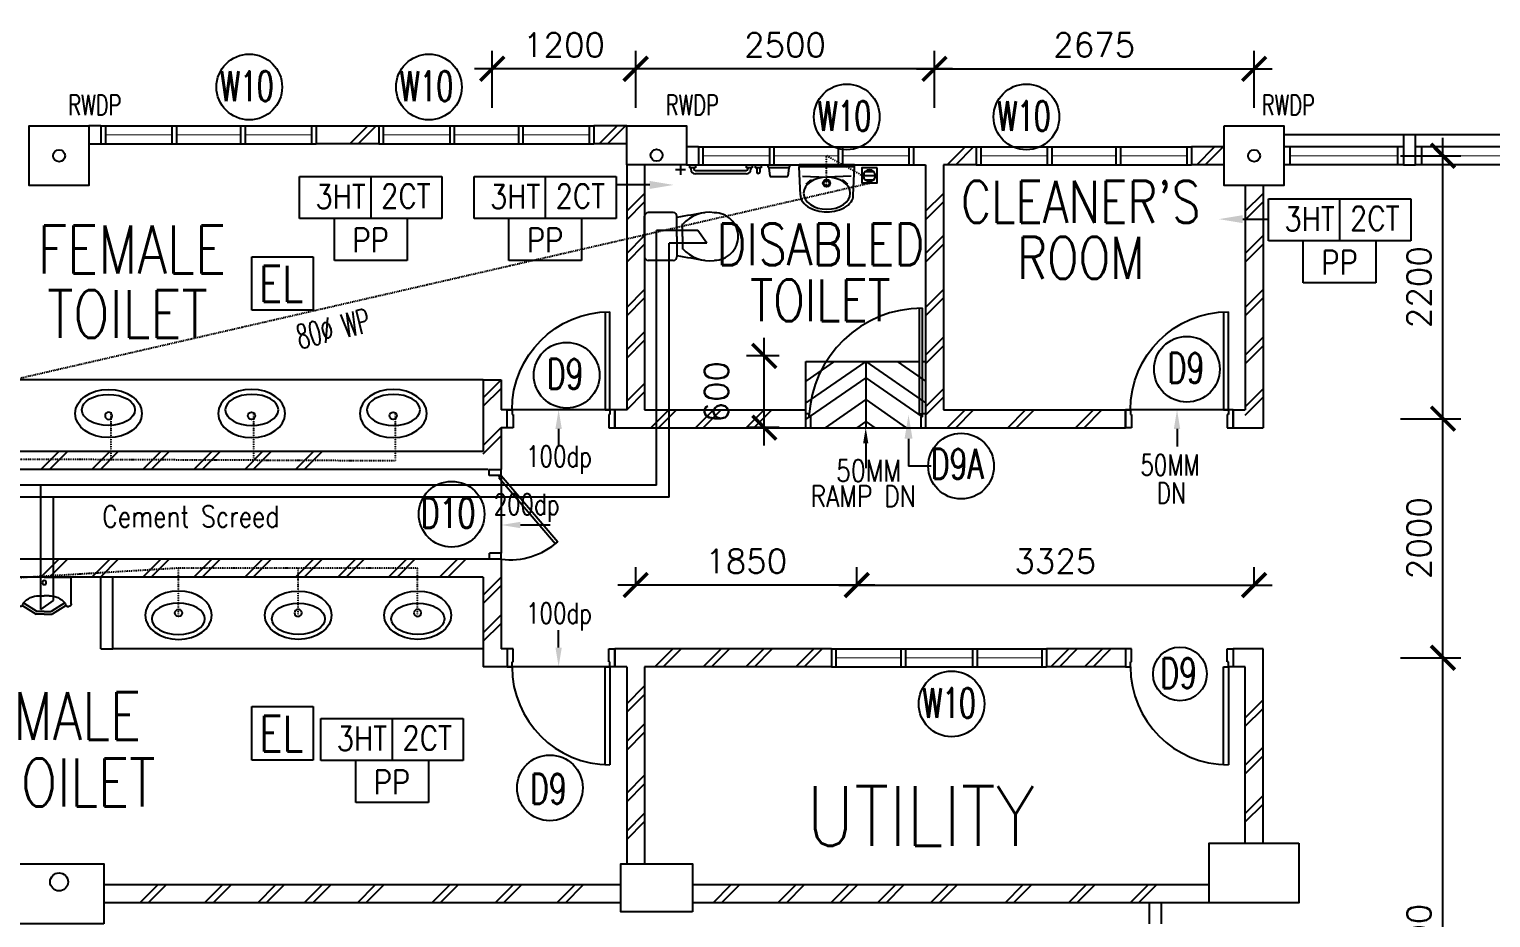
# Model space of a CAD drawing. Extents: x 2332957 to 2465864, y -1012926 to -914299.
# Drawn here: x 2405533 to 2417763, y -945112 to -937679 of the extents above; entities that cross this region are included whole.
import ezdxf
from ezdxf.enums import TextEntityAlignment as Align

# ---------------------------------------------------------------- set-up
doc = ezdxf.new("R2010")
doc.units = 0
doc.header["$LTSCALE"] = 15
doc.header["$MEASUREMENT"] = 0
doc.header["$PDMODE"] = 34
for name, pattern in [('DASHDOT', [1, 0.5, -0.25, 0, -0.25]), ('DIVIDE', [1.25, 0.5, -0.25, 0, -0.25, 0, -0.25]), ('HIDDEN', [0.375, 0.25, -0.125])]:
    doc.linetypes.add(name, pattern=pattern)
doc.layers.get('0').update_dxf_attribs({"linetype": 'CONTINUOUS'})
doc.layers.get('DEFPOINTS').update_dxf_attribs({"linetype": 'CONTINUOUS'})
for name, color, linetype in [('-EL & K', 10, 'CONTINUOUS'), ('BO', 7, 'CONTINUOUS'), ('COL', 3, 'CONTINUOUS'), ('DIM', 7, 'CONTINUOUS'), ('DOOR', 5, 'CONTINUOUS'), ('DR', 7, 'CONTINUOUS'), ('DR-T', 7, 'CONTINUOUS'), ('DTEXT', 7, 'CONTINUOUS'), ('FIT', 5, 'CONTINUOUS'), ('H', 1, 'CONTINUOUS'), ('LEG-T', 7, 'CONTINUOUS'), ('LINE', 7, 'CONTINUOUS'), ('partition', 7, 'CONTINUOUS'), ('PIPE', 5, 'DIVIDE'), ('RWDP', 145, 'CONTINUOUS'), ('SANI', 7, 'CONTINUOUS'), ('SP', 220, 'CONTINUOUS'), ('T25', 7, 'CONTINUOUS'), ('T50', 4, 'CONTINUOUS'), ('TEX', 2, 'CONTINUOUS'), ('VP', 100, 'CONTINUOUS'), ('WALL', 2, 'CONTINUOUS'), ('WIN', 5, 'CONTINUOUS'), ('WIN-T', 7, 'CONTINUOUS'), ('WP', 50, 'DIVIDE')]:
    doc.layers.add(name, color=color, linetype=linetype)
doc.styles.add('125', font='romans.shx', dxfattribs={"width": 0.9, "height": 225})
doc.styles.add('DIMTEXT', font='romans.shx', dxfattribs={"width": 0.8, "height": 400})
doc.styles.add('E', font='ROMANS.SHX', dxfattribs={"width": 0.9})
doc.styles.add('ROMANS', font='romans')
doc.styles.get("Standard").update_dxf_attribs({"font": 'ROMANS.SHX'})
doc.dimstyles.new('STANDARD$0', dxfattribs={"dimscale": 0, "dimtxt": 8, "dimasz": 6, "dimexe": 1, "dimexo": 1, "dimgap": 3, "dimtad": 1, "dimdec": 0, "dimlfac": -1, "dimrnd": 1, "dimzin": 0, "dimdsep": 46, "dimtxsty": 'Standard', "dimcen": 0, "dimclrd": 5, "dimclre": 250, "dimadec": 0, "dimazin": 0, "dimtfac": 1, "dimtdec": 4, "dimtofl": 0, "dimtmove": 0, "dimatfit": 3, "dimfxl": 1, "dimtolj": 1, "dimtzin": 0, "dimarcsym": 0})

# ---------------------------------------------------------------- blocks, each defined once
blk = doc.blocks.new('DR-900-B')
at = {"layer": 'DR'}
for p, q in [((0, 900), (-150, 900)), ((-150, 900), (-150, 860)), ((-150, 860), (-110, 860)), ((-110, 860), (-110, 850)), ((0, 850), (0, 900)), ((-110, 850), (0, 850)), ((-150, 40), (-970, 40)), ((-969, 80), (-150, 80)), ((-150, 80), (-150, 40)), ((-150, 40), (-110, 40)), ((-150, 0), (-150, 40)), ((0, 0), (-150, 0)), ((-110, 50), (0, 50)), ((-110, 40), (-110, 50)), ((0, 50), (0, 0))]:
    blk.add_line(p, q, dxfattribs=at)
blk.add_arc((-150, 40), 820, 90, 180, dxfattribs=at)
blk = doc.blocks.new('ELLIPSE')
blk.add_circle((0.5, 0.5), 0.5)
blk = doc.blocks.new('BASIN-01')
blk.add_circle((0, 0), 30.3)
for p, xscale, yscale, zscale in [((279, -221), -559.6811780125836, 404.3346891934725, 559.6811780125837), ((220, -179), -444.6356025322193, 259.9294430529471, 444.6356025322195)]:
    blk.add_blockref('ELLIPSE', p, dxfattribs=dict(xscale=xscale, yscale=yscale, zscale=zscale))
blk = doc.blocks.new('UR')
at = {"color": 7}
for p, q in [((0, 157), (-227, 157)), ((-227, -68), (-227, 157)), ((0, 157), (228, 157)), ((228, -68), (228, 157)), ((-43, 0), (0, 0)), ((43, 0), (0, 0)), ((-190, -88), (-207, -88)), ((-179, -83), (-68, -152)), ((-172, -59), (-58, -131)), ((172, -59), (58, -131)), ((179, -83), (68, -152)), ((190, -88), (208, -88)), ((0, -153), (-68, -153)), ((0, -131), (-58, -131)), ((0, -131), (58, -131)), ((0, -153), (68, -153))]:
    blk.add_line(p, q, dxfattribs=at)
blk.add_circle((-1, 111), 16.9, dxfattribs=at)
for centre, radius, start, end in [((-42, -174), 175, 90.221, 139.2623), ((42, -174), 175, 40.7377, 89.779), ((-207, -68), 20, 180, 270), ((-194, -70), 18.3, 252.6976, 328.5201), ((-115, -86), 64.8, 158.2045, 175.535), ((115, -86), 64.8, 4.465, 21.7955), ((194, -70), 18.3, 211.4799, 287.3024), ((208, -68), 20, 270, 0)]:
    blk.add_arc(centre, radius, start, end, dxfattribs=at)
blk = doc.blocks.new('_ARCHTICK')
at = {"color": 0, "linetype": 'ByBlock', "const_width": 0.15}
blk.add_lwpolyline([(-0.5, -0.5), (0.5, 0.5)], dxfattribs=at)
blk = doc.blocks.new('*D177')
at = {"layer": 'DEFPOINTS', "color": 0, "transparency": 16777216}
for p in [(2416859, -940937), (2417363, -940937), (2416859, -942937)]:
    blk.add_point(p, dxfattribs=at)
at = {"layer": 'DIM', "color": 7, "lineweight": -2, "transparency": 16777216}
for p, q in [((2417363, -943087), (2417363, -940787)), ((2417009, -940937), (2417513, -940937)), ((2417009, -942937), (2417513, -942937))]:
    blk.add_line(p, q, dxfattribs=at)
at = {"layer": 'DIM', "color": 7, "lineweight": -2, "transparency": 16777216, "xscale": 200, "yscale": 200, "zscale": 200}
for p, rotation in [((2417363, -940937), 90), ((2417363, -942937), 270)]:
    blk.add_blockref('_ARCHTICK', p, dxfattribs=dict(at, rotation=rotation))
at = {"layer": 'DIM', "color": 7, "transparency": 16777216, "insert": (2417163, -941937), "char_height": 200, "attachment_point": 5, "rotation": 90, "style": 'ROMANS'}
blk.add_mtext('\\A1;2000', dxfattribs=at)
blk = doc.blocks.new('*D305')
at = {"layer": 'DEFPOINTS', "color": 0, "transparency": 16777216}
for p in [(2409408, -938010), (2409408, -938487), (2410608, -938487)]:
    blk.add_point(p, dxfattribs=at)
at = {"layer": 'DIM', "color": 7, "lineweight": -2, "transparency": 16777216}
for p, q in [((2409408, -938337), (2409408, -937860)), ((2410608, -938337), (2410608, -937860)), ((2410758, -938010), (2409258, -938010))]:
    blk.add_line(p, q, dxfattribs=at)
at = {"layer": 'DIM', "color": 7, "lineweight": -2, "transparency": 16777216, "xscale": 200, "yscale": 200, "zscale": 200, "rotation": 180}
blk.add_blockref('_ARCHTICK', (2409408, -938010), dxfattribs=at)
at = {"layer": 'DIM', "color": 7, "lineweight": -2, "transparency": 16777216, "xscale": 200, "yscale": 200, "zscale": 200}
blk.add_blockref('_ARCHTICK', (2410608, -938010), dxfattribs=at)
at = {"layer": 'DIM', "color": 7, "transparency": 16777216, "insert": (2410008, -937810), "char_height": 200, "attachment_point": 5, "style": 'ROMANS'}
blk.add_mtext('\\A1;1200', dxfattribs=at)
blk = doc.blocks.new('WC-CAP-P')
for p, q in [((-84, 0), (-254, 0)), ((-85, 0), (85, 0)), ((-284, -240), (-284, -30)), ((115, -240), (115, -30)), ((-274, -318), (-274, -318)), ((-84, -270), (-254, -270)), ((-84, -318), (-190, -318)), ((-85, -270), (85, -270)), ((-85, -318), (21, -318)), ((105, -318), (105, -318))]:
    blk.add_line(p, q)
for centre, radius, start, end in [((-254, -30), 30, 90, 180), ((85, -30), 30, 0, 90), ((-254, -240), 30, 180, 270), ((85, -240), 30, 270, 0), ((10, -540), 297, 131.7688, 188.3441), ((23685, -4344), 24274, 170.3368, 170.8989), ((-179, -540), 297, 351.6559, 48.2312), ((-23854, -4344), 24274, 9.1011, 9.6632), ((-86, -585), 197, 179.5169, 271.0268), ((-83, -585), 197, 268.9732, 0.4831)]:
    blk.add_arc(centre, radius, start, end)
blk = doc.blocks.new('*D306')
at = {"layer": 'DEFPOINTS', "color": 0, "transparency": 16777216}
for p in [(2411684, -940412), (2411958, -940412), (2411958, -941012)]:
    blk.add_point(p, dxfattribs=at)
at = {"layer": 'DIM', "color": 7, "lineweight": -2, "transparency": 16777216}
for p, q in [((2411684, -941162), (2411684, -940262)), ((2411808, -940412), (2411534, -940412)), ((2411808, -941012), (2411534, -941012))]:
    blk.add_line(p, q, dxfattribs=at)
at = {"layer": 'DIM', "color": 7, "lineweight": -2, "transparency": 16777216, "xscale": 200, "yscale": 200, "zscale": 200}
for p, rotation in [((2411684, -940412), 90), ((2411684, -941012), 270)]:
    blk.add_blockref('_ARCHTICK', p, dxfattribs=dict(at, rotation=rotation))
at = {"layer": 'DIM', "color": 7, "transparency": 16777216, "insert": (2411284, -940712), "char_height": 200, "attachment_point": 5, "rotation": 90, "style": 'ROMANS'}
blk.add_mtext('\\A1;600', dxfattribs=at)
blk = doc.blocks.new('100FT')
at = {"layer": 'PIPE', "linetype": 'Continuous'}
blk.add_circle((0, 0), 50, dxfattribs=at)
at = {"layer": 'WP', "linetype": 'Continuous'}
for p, q in [((-37, 34), (37, 34)), ((-50, -3), (50, -3)), ((-34, -37), (34, -37))]:
    blk.add_line(p, q, dxfattribs=at)
blk = doc.blocks.new('A$C7CE3714C')
at = {"layer": 'FIT'}
blk.add_lwpolyline([(0, 0), (126, 0), (126, 126), (0, 126)], close=True, dxfattribs=at)
at = {"layer": 'FIT', "xscale": -1}
blk.add_blockref('100FT', (63, 66), dxfattribs=at)
blk = doc.blocks.new('P', base_point=(9.169, 7.42))
for radius in [0.0407, 0.0315]:
    blk.add_circle((9.166, 7.418), radius)
blk = doc.blocks.new('BASIN-2')
for p, q in [((310, 0), (-310, 0)), ((-295, -314), (-310, 0)), ((-273, -104), (0, -114)), ((273, -104), (0, -114)), ((295, -314), (310, 0))]:
    blk.add_line(p, q)
for centre, radius, start, end in [((-23, -400), 294, 122.1574, 135.5873), ((-176, -156), 5.79, 327.2315, 125.5458), ((176, -156), 5.79, 54.4542, 212.7685), ((23, -400), 294, 44.4127, 57.8426), ((-163, -315), 132, 179.4957, 205.0103), ((163, -315), 132, 334.9897, 0.5043), ((-102, -268), 208, 209.5959, 236.4372), ((-7, -98), 402, 238.6027, 271.0363), ((7, -98), 402, 268.9637, 301.3973), ((102, -268), 208, 303.5628, 330.4041)]:
    blk.add_arc(centre, radius, start, end)
for name, p, xscale, yscale, zscale in [('ELLIPSE', (261, -473), -521.326566894229, 358.7639225105095, 521.3265668942295), ('P', (0, -180), 1000, 1000, 1000)]:
    blk.add_blockref(name, p, dxfattribs=dict(xscale=xscale, yscale=yscale, zscale=zscale))
blk = doc.blocks.new('*D307')
at = {"layer": 'DEFPOINTS', "color": 0, "transparency": 16777216}
for p in [(2410608, -938010), (2410608, -938487), (2413108, -938487)]:
    blk.add_point(p, dxfattribs=at)
at = {"layer": 'DIM', "color": 7, "lineweight": -2, "transparency": 16777216}
for p, q in [((2410608, -938337), (2410608, -937860)), ((2413108, -938337), (2413108, -937860)), ((2413258, -938010), (2410458, -938010))]:
    blk.add_line(p, q, dxfattribs=at)
at = {"layer": 'DIM', "color": 7, "lineweight": -2, "transparency": 16777216, "xscale": 200, "yscale": 200, "zscale": 200, "rotation": 180}
blk.add_blockref('_ARCHTICK', (2410608, -938010), dxfattribs=at)
at = {"layer": 'DIM', "color": 7, "lineweight": -2, "transparency": 16777216, "xscale": 200, "yscale": 200, "zscale": 200}
blk.add_blockref('_ARCHTICK', (2413108, -938010), dxfattribs=at)
at = {"layer": 'DIM', "color": 7, "transparency": 16777216, "insert": (2411858, -937810), "char_height": 200, "attachment_point": 5, "style": 'ROMANS'}
blk.add_mtext('\\A1;2500', dxfattribs=at)
blk = doc.blocks.new('*D308')
at = {"layer": 'DEFPOINTS', "color": 0, "transparency": 16777216}
for p in [(2416859, -938737), (2417363, -938737), (2416859, -940937)]:
    blk.add_point(p, dxfattribs=at)
at = {"layer": 'DIM', "color": 7, "lineweight": -2, "transparency": 16777216}
for p, q in [((2417363, -941087), (2417363, -938587)), ((2417009, -938737), (2417513, -938737)), ((2417009, -940937), (2417513, -940937))]:
    blk.add_line(p, q, dxfattribs=at)
at = {"layer": 'DIM', "color": 7, "lineweight": -2, "transparency": 16777216, "xscale": 200, "yscale": 200, "zscale": 200}
for p, rotation in [((2417363, -938737), 90), ((2417363, -940937), 270)]:
    blk.add_blockref('_ARCHTICK', p, dxfattribs=dict(at, rotation=rotation))
at = {"layer": 'DIM', "color": 7, "transparency": 16777216, "insert": (2417163, -939837), "char_height": 200, "attachment_point": 5, "rotation": 90, "style": 'ROMANS'}
blk.add_mtext('\\A1;2200', dxfattribs=at)
blk = doc.blocks.new('*D309')
at = {"layer": 'DEFPOINTS', "color": 0, "transparency": 16777216}
for p in [(2410608, -942329), (2410608, -942481), (2412458, -942481)]:
    blk.add_point(p, dxfattribs=at)
at = {"layer": 'DIM', "color": 7, "lineweight": -2, "transparency": 16777216}
for p, q in [((2410608, -942331), (2410608, -942179)), ((2412458, -942331), (2412458, -942179)), ((2412608, -942329), (2410458, -942329))]:
    blk.add_line(p, q, dxfattribs=at)
at = {"layer": 'DIM', "color": 7, "lineweight": -2, "transparency": 16777216, "xscale": 200, "yscale": 200, "zscale": 200, "rotation": 180}
blk.add_blockref('_ARCHTICK', (2410608, -942329), dxfattribs=at)
at = {"layer": 'DIM', "color": 7, "lineweight": -2, "transparency": 16777216, "xscale": 200, "yscale": 200, "zscale": 200}
blk.add_blockref('_ARCHTICK', (2412458, -942329), dxfattribs=at)
at = {"layer": 'DIM', "color": 7, "transparency": 16777216, "insert": (2411533, -942129), "char_height": 200, "attachment_point": 5, "style": 'ROMANS'}
blk.add_mtext('\\A1;1850', dxfattribs=at)
blk = doc.blocks.new('*D310')
at = {"layer": 'DEFPOINTS', "color": 0, "transparency": 16777216}
for p in [(2416859, -942937), (2417363, -942937), (2416859, -947737)]:
    blk.add_point(p, dxfattribs=at)
at = {"layer": 'DIM', "color": 7, "lineweight": -2, "transparency": 16777216}
for p, q in [((2417363, -947887), (2417363, -942787)), ((2417009, -942937), (2417513, -942937)), ((2417009, -947737), (2417513, -947737))]:
    blk.add_line(p, q, dxfattribs=at)
at = {"layer": 'DIM', "color": 7, "lineweight": -2, "transparency": 16777216, "xscale": 200, "yscale": 200, "zscale": 200}
for p, rotation in [((2417363, -942937), 90), ((2417363, -947737), 270)]:
    blk.add_blockref('_ARCHTICK', p, dxfattribs=dict(at, rotation=rotation))
at = {"layer": 'DIM', "color": 7, "transparency": 16777216, "insert": (2417163, -945337), "char_height": 200, "attachment_point": 5, "rotation": 90, "style": 'ROMANS'}
blk.add_mtext('\\A1;4800', dxfattribs=at)
blk = doc.blocks.new('*D311')
at = {"layer": 'DEFPOINTS', "color": 0, "transparency": 16777216}
for p in [(2415783, -938010), (2413108, -938487), (2415783, -938487)]:
    blk.add_point(p, dxfattribs=at)
at = {"layer": 'DIM', "color": 7, "lineweight": -2, "transparency": 16777216}
for p, q in [((2413108, -938337), (2413108, -937860)), ((2415783, -938337), (2415783, -937860)), ((2412958, -938010), (2415933, -938010))]:
    blk.add_line(p, q, dxfattribs=at)
at = {"layer": 'DIM', "color": 7, "lineweight": -2, "transparency": 16777216, "xscale": 200, "yscale": 200, "zscale": 200, "rotation": 180}
blk.add_blockref('_ARCHTICK', (2413108, -938010), dxfattribs=at)
at = {"layer": 'DIM', "color": 7, "lineweight": -2, "transparency": 16777216, "xscale": 200, "yscale": 200, "zscale": 200}
blk.add_blockref('_ARCHTICK', (2415783, -938010), dxfattribs=at)
at = {"layer": 'DIM', "color": 7, "transparency": 16777216, "insert": (2414445, -937810), "char_height": 200, "attachment_point": 5, "style": 'ROMANS'}
blk.add_mtext('\\A1;2675', dxfattribs=at)
blk = doc.blocks.new('*D312')
at = {"layer": 'DEFPOINTS', "color": 0, "transparency": 16777216}
for p in [(2415783, -942329), (2412458, -942481), (2415783, -942481)]:
    blk.add_point(p, dxfattribs=at)
at = {"layer": 'DIM', "color": 7, "lineweight": -2, "transparency": 16777216}
for p, q in [((2412458, -942331), (2412458, -942179)), ((2415783, -942331), (2415783, -942179)), ((2412308, -942329), (2415933, -942329))]:
    blk.add_line(p, q, dxfattribs=at)
at = {"layer": 'DIM', "color": 7, "lineweight": -2, "transparency": 16777216, "xscale": 200, "yscale": 200, "zscale": 200, "rotation": 180}
blk.add_blockref('_ARCHTICK', (2412458, -942329), dxfattribs=at)
at = {"layer": 'DIM', "color": 7, "lineweight": -2, "transparency": 16777216, "xscale": 200, "yscale": 200, "zscale": 200}
blk.add_blockref('_ARCHTICK', (2415783, -942329), dxfattribs=at)
at = {"layer": 'DIM', "color": 7, "transparency": 16777216, "insert": (2414120, -942129), "char_height": 200, "attachment_point": 5, "style": 'ROMANS'}
blk.add_mtext('\\A1;3325', dxfattribs=at)

msp = doc.modelspace()

# ---------------------------------------------------------------- linework, layer by layer
at = {"layer": '-EL & K', "color": 0, "linetype": 'HIDDEN'}
for points in [[(2407395.1, -939582.1), (2407909, -939582.1), (2407909, -940029.2), (2407395.1, -940029.2)], [(2407395.1, -943345.7), (2407909, -943345.7), (2407909, -943792.8), (2407395.1, -943792.8)]]:
    msp.add_lwpolyline(points, close=True, dxfattribs=at)
at = {"color": 0}
msp.add_line((2420532.9, -938562.5), (2416032.9, -938562.5), dxfattribs=at)
at = {"color": 0, "linetype": 'Continuous'}
for p, q in [((2412532.9, -940458.7), (2412032.9, -940805.5)), ((2412269.8, -940458.7), (2412032.9, -940622.9)), ((2412532.9, -940458.7), (2412532.9, -941012.5)), ((2412532.9, -940458.7), (2413032.9, -940805.5)), ((2412796.1, -940458.7), (2413032.9, -940622.9)), ((2412532.9, -940595.1), (2412032.9, -940941.9)), ((2412532.9, -940595.1), (2413005, -940922.5)), ((2412532.9, -940777.6), (2412194.3, -941012.5)), ((2412532.9, -940777.6), (2412871.5, -941012.5)), ((2412532.9, -940960.2), (2412457.5, -941012.5)), ((2412532.9, -940960.2), (2412608.4, -941012.5))]:
    msp.add_line(p, q, dxfattribs=at)
at = {"layer": 'BO', "color": 0, "linetype": 'Continuous'}
msp.add_line((2415687.6, -939267.4), (2415903.7, -939267.4), dxfattribs=at)
msp.add_solid([(2415687.6, -939300.7), (2415687.6, -939234.1), (2415487.6, -939267.4)], dxfattribs=at)
at = {"layer": 'COL', "color": 0}
msp.add_line((2411032.9, -938812.5), (2410532.9, -938812.5), dxfattribs=at)
for points in [[(2406032.9, -938487.5), (2406032.9, -938987.5), (2405532.9, -938987.5), (2405532.9, -938487.5)], [(2415532.9, -938487.5), (2416032.9, -938487.5), (2416032.9, -938987.5), (2415532.9, -938987.5)], [(2416157.9, -944487.5), (2416157.9, -944987.5), (2415407.9, -944987.5), (2415407.9, -944487.5)], [(2406157.9, -945162.5), (2405407.9, -945162.5), (2405407.9, -944662.5), (2406157.9, -944662.5)], [(2411082.9, -945062.5), (2410482.9, -945062.5), (2410482.9, -944662.5), (2411082.9, -944662.5)]]:
    msp.add_lwpolyline(points, close=True, dxfattribs=at)
msp.add_lwpolyline([(2410532.9, -938812.5), (2410532.9, -938487.5), (2411032.9, -938487.5), (2411032.9, -938812.5)], dxfattribs=at)
at = {"layer": 'DOOR', "color": 0}
for p, q in [((2409382.9, -941412.5), (2409382.9, -941362.5)), ((2409382.9, -941362.5), (2409482.9, -941362.5)), ((2409482.9, -941412.5), (2409482.9, -941362.5)), ((2409482.9, -941412.5), (2409382.9, -941412.5)), ((2409463.6, -941428.3), (2409482.9, -941412.5)), ((2409463.6, -941428.3), (2409937.2, -941983.5)), ((2409482.9, -941412.5), (2409956, -941967)), ((2409483.3, -941412.5), (2409483.3, -942062.5)), ((2409483.3, -942062.5), (2409383.3, -942062.5)), ((2409383.3, -942112.5), (2409383.3, -942062.5)), ((2409483.3, -942112.5), (2409483.3, -942062.5))]:
    msp.add_line(p, q, dxfattribs=at)
msp.add_arc((2409557.5, -941513.1), 603.9, 262.93953, 311.27829, dxfattribs=at)
at = {"layer": 'DR', "color": 0}
for p, q in [((2412982.9, -940897.5), (2412982.9, -940012.5)), ((2413007.9, -940922.5), (2413007.9, -940012.1)), ((2412058.3, -940897.5), (2412032.9, -940897.5)), ((2412057.9, -940897.5), (2412057.9, -940922.5)), ((2412070.9, -940922.5), (2412057.9, -940922.5)), ((2412070.9, -940922.5), (2412070.9, -941012.5)), ((2412982.9, -940897.5), (2413007.9, -940897.5)), ((2413007.9, -940922.5), (2412994.9, -940922.5)), ((2412994.9, -940922.5), (2412994.9, -941012.5)), ((2413032.9, -940897.5), (2413007.9, -940897.5))]:
    msp.add_line(p, q, dxfattribs=at)
at = {"layer": 'DR', "color": 0, "linetype": 'Continuous', "ltscale": 10000}
for p, q in [((2410432.9, -940862.5), (2409532.9, -940862.5)), ((2415607.9, -940862.5), (2414707.9, -940862.5)), ((2410432.9, -943012.5), (2409532.9, -943012.5))]:
    msp.add_line(p, q, dxfattribs=at)
at = {"layer": 'DR', "color": 0}
msp.add_arc((2413009.4, -940964.5), 952.4, 90.08846, 177.47065, dxfattribs=at)
at = {"layer": 'DR-T', "color": 0, "linetype": 'Continuous'}
for centre, radius in [((2415220.5, -940523.6), 275), ((2410030.1, -940573.3), 275), ((2413331, -941333.6), 275), ((2409067.7, -941736.3), 275), ((2415162.7, -943072.9), 225), ((2409890.1, -944025.9), 275)]:
    msp.add_circle(centre, radius, dxfattribs=at)
at = {"layer": 'DTEXT', "color": 0}
for p, q in [((2411721.2, -938837.4), (2411731, -938907.1)), ((2411890.8, -938837.4), (2411881, -938907.1))]:
    msp.add_line(p, q, dxfattribs=at)
for centre, radius, start, end in [((2411731, -938824.1), 16.5, 134.68563, 233.51246), ((2411736, -938906.4), 5, 188.02773, 270), ((2411876.1, -938906.4), 5, 270, 351.97227), ((2411881, -938824.1), 16.5, 306.48754, 45.31437)]:
    msp.add_arc(centre, radius, start, end, dxfattribs=at)
at = {"layer": 'H', "color": 0}
for p, q in [((2408215.3, -938637.5), (2408365.3, -938487.5)), ((2408286, -938637.5), (2408436, -938487.5)), ((2410302.3, -938637.5), (2410452.3, -938487.5)), ((2410373, -938637.5), (2410523, -938487.5)), ((2413215.3, -938812.5), (2413365.3, -938662.5)), ((2413286, -938812.5), (2413436, -938662.5)), ((2415302.3, -938812.5), (2415452.3, -938662.5)), ((2415373, -938812.5), (2415523, -938662.5)), ((2410532.9, -939201.9), (2410682.9, -939051.9)), ((2413032.9, -939201.9), (2413182.9, -939051.9)), ((2415707.9, -939201.9), (2415857.9, -939051.9)), ((2410532.9, -939272.6), (2410682.9, -939122.6)), ((2413032.9, -939272.6), (2413182.9, -939122.6)), ((2415707.9, -939272.6), (2415857.9, -939122.6)), ((2410532.9, -939555.7), (2410682.9, -939405.7)), ((2413032.9, -939555.7), (2413182.9, -939405.7)), ((2415707.9, -939555.7), (2415857.9, -939405.7)), ((2410532.9, -939626.4), (2410682.9, -939476.4)), ((2413032.9, -939626.4), (2413182.9, -939476.4)), ((2415707.9, -939626.4), (2415857.9, -939476.4)), ((2410532.9, -940006.5), (2410682.9, -939856.5)), ((2413032.9, -940006.5), (2413182.9, -939856.5)), ((2415707.9, -940006.5), (2415857.9, -939856.5)), ((2410532.9, -940077.2), (2410682.9, -939927.2)), ((2413032.9, -940077.2), (2413182.9, -939927.2)), ((2415707.9, -940077.2), (2415857.9, -939927.2)), ((2410532.9, -940360.3), (2410682.9, -940210.3)), ((2413032.9, -940406.4), (2413182.9, -940256.4)), ((2415707.9, -940406.4), (2415857.9, -940256.4)), ((2410532.9, -940431), (2410682.9, -940281)), ((2413032.9, -940477.2), (2413182.9, -940327.2)), ((2415707.9, -940477.2), (2415857.9, -940327.2)), ((2409332.9, -940762.5), (2409482.9, -940612.5)), ((2410532.9, -940791.6), (2410682.9, -940641.6)), ((2409332.9, -940833.2), (2409482.9, -940683.2)), ((2410532.9, -940862.3), (2410682.9, -940712.3)), ((2413032.9, -940837.7), (2413182.9, -940687.7)), ((2413032.9, -940908.4), (2413182.9, -940758.4)), ((2415707.9, -940837.7), (2415857.9, -940687.7)), ((2415707.9, -940908.4), (2415857.9, -940758.4)), ((2410735.3, -941012.5), (2410885.3, -940862.5)), ((2410799.9, -941012.5), (2410949.9, -940862.5)), ((2411108.1, -941012.5), (2411258.1, -940862.5)), ((2411172.8, -941012.5), (2411322.8, -940862.5)), ((2411532.3, -941012.5), (2411682.3, -940862.5)), ((2411597, -941012.5), (2411747, -940862.5)), ((2413215.3, -941012.5), (2413365.3, -940862.5)), ((2413286, -941012.5), (2413436, -940862.5)), ((2413720.9, -941012.5), (2413870.9, -940862.5)), ((2413791.6, -941012.5), (2413941.6, -940862.5)), ((2414289.3, -941012.5), (2414439.3, -940862.5)), ((2414360, -941012.5), (2414510, -940862.5)), ((2409332.9, -941161.2), (2409482.9, -941011.2)), ((2409332.9, -941231.9), (2409482.9, -941081.9)), ((2405631.4, -941362.5), (2405781.4, -941212.5)), ((2405702.1, -941362.5), (2405852.1, -941212.5)), ((2406057.6, -941362.5), (2406207.6, -941212.5)), ((2406128.3, -941362.5), (2406278.3, -941212.5)), ((2406483.8, -941362.5), (2406633.8, -941212.5)), ((2406554.5, -941362.5), (2406704.5, -941212.5)), ((2406910.1, -941362.5), (2407060.1, -941212.5)), ((2406980.8, -941362.5), (2407130.8, -941212.5)), ((2407336.3, -941362.5), (2407486.3, -941212.5)), ((2407407, -941362.5), (2407557, -941212.5)), ((2407762.5, -941362.5), (2407912.5, -941212.5)), ((2407833.3, -941362.5), (2407983.3, -941212.5)), ((2405631.4, -942262.5), (2405781.4, -942112.5)), ((2405702.1, -942262.5), (2405852.1, -942112.5)), ((2406057.6, -942262.5), (2406207.6, -942112.5)), ((2406128.3, -942262.5), (2406278.3, -942112.5)), ((2406483.8, -942262.5), (2406633.8, -942112.5)), ((2406554.5, -942262.5), (2406704.5, -942112.5)), ((2406910.1, -942262.5), (2407060.1, -942112.5)), ((2406980.8, -942262.5), (2407130.8, -942112.5)), ((2407336.3, -942262.5), (2407486.3, -942112.5)), ((2407407, -942262.5), (2407557, -942112.5)), ((2407762.5, -942262.5), (2407912.5, -942112.5)), ((2407833.3, -942262.5), (2407983.3, -942112.5)), ((2408114, -942262.5), (2408264, -942112.5)), ((2408184.7, -942262.5), (2408334.7, -942112.5)), ((2408540.2, -942262.5), (2408690.2, -942112.5)), ((2408610.9, -942262.5), (2408760.9, -942112.5)), ((2408966.4, -942262.5), (2409116.4, -942112.5)), ((2409037.1, -942262.5), (2409187.1, -942112.5)), ((2409332.9, -942412.5), (2409482.9, -942262.5)), ((2409332.9, -942483.2), (2409482.9, -942333.2)), ((2409332.9, -942729), (2409482.9, -942579)), ((2409332.9, -942799.7), (2409482.9, -942649.7)), ((2410767.4, -943012.5), (2410917.4, -942862.5)), ((2410838.1, -943012.5), (2410988.1, -942862.5)), ((2411172.4, -943012.5), (2411322.4, -942862.5)), ((2411243.1, -943012.5), (2411393.1, -942862.5)), ((2411530.4, -943012.5), (2411680.4, -942862.5)), ((2411601.1, -943012.5), (2411751.1, -942862.5)), ((2411947.4, -943012.5), (2412097.4, -942862.5)), ((2412018.1, -943012.5), (2412168.1, -942862.5)), ((2414082.7, -943012.5), (2414232.7, -942862.5)), ((2414153.4, -943012.5), (2414303.4, -942862.5)), ((2414364.7, -943012.5), (2414514.7, -942862.5)), ((2414435.4, -943012.5), (2414585.4, -942862.5)), ((2410532.9, -943322.7), (2410682.9, -943172.7)), ((2410532.9, -943393.5), (2410682.9, -943243.5)), ((2415707.9, -943439.8), (2415857.9, -943289.8)), ((2415707.9, -943510.5), (2415857.9, -943360.5)), ((2410532.9, -943639.2), (2410682.9, -943489.2)), ((2410532.9, -943709.9), (2410682.9, -943559.9)), ((2415707.9, -943836.6), (2415857.9, -943686.6)), ((2415707.9, -943907.3), (2415857.9, -943757.3)), ((2410532.9, -944070.7), (2410682.9, -943920.7)), ((2410532.9, -944141.4), (2410682.9, -943991.4)), ((2415707.9, -944240.6), (2415857.9, -944090.6)), ((2415707.9, -944311.3), (2415857.9, -944161.3)), ((2410532.9, -944387.2), (2410682.9, -944237.2)), ((2410532.9, -944457.9), (2410682.9, -944307.9)), ((2406458.4, -944987.5), (2406608.4, -944837.5)), ((2406529.1, -944987.5), (2406679.1, -944837.5)), ((2407001, -944987.5), (2407151, -944837.5)), ((2407071.7, -944987.5), (2407221.7, -944837.5)), ((2407445.1, -944987.5), (2407595.1, -944837.5)), ((2407515.8, -944987.5), (2407665.8, -944837.5)), ((2407835, -944987.5), (2407985, -944837.5)), ((2407905.7, -944987.5), (2408055.7, -944837.5)), ((2408279.1, -944987.5), (2408429.1, -944837.5)), ((2408349.8, -944987.5), (2408499.8, -944837.5)), ((2408901.9, -944987.5), (2409051.9, -944837.5)), ((2408972.6, -944987.5), (2409122.6, -944837.5)), ((2409431.4, -944987.5), (2409581.4, -944837.5)), ((2409502.1, -944987.5), (2409652.1, -944837.5)), ((2409949, -944987.5), (2410099, -944837.5)), ((2410019.7, -944987.5), (2410169.7, -944837.5)), ((2411255.4, -944987.5), (2411405.4, -944837.5)), ((2411326.1, -944987.5), (2411476.1, -944837.5)), ((2411798, -944987.5), (2411948, -944837.5)), ((2411868.7, -944987.5), (2412018.7, -944837.5)), ((2412242.1, -944987.5), (2412392.1, -944837.5)), ((2412312.8, -944987.5), (2412462.8, -944837.5)), ((2412632, -944987.5), (2412782, -944837.5)), ((2412702.7, -944987.5), (2412852.7, -944837.5)), ((2413076.1, -944987.5), (2413226.1, -944837.5)), ((2413146.8, -944987.5), (2413296.8, -944837.5)), ((2413698.9, -944987.5), (2413848.9, -944837.5)), ((2413769.6, -944987.5), (2413919.6, -944837.5)), ((2414228.4, -944987.5), (2414378.4, -944837.5)), ((2414299.1, -944987.5), (2414449.1, -944837.5)), ((2414746, -944987.5), (2414896, -944837.5)), ((2414816.7, -944987.5), (2414966.7, -944837.5))]:
    msp.add_line(p, q, dxfattribs=at)
at = {"layer": 'LEG-T', "color": 0}
for p, q in [((2407795.4, -938912.1), (2408985.2, -938912.1)), ((2407795.4, -939262.5), (2407795.4, -938912.1)), ((2408390.3, -938912.1), (2408390.3, -939262.5)), ((2408985.2, -938912.1), (2408985.2, -939262.5)), ((2409255.9, -938912.1), (2410445.7, -938912.1)), ((2409255.9, -939262.5), (2409255.9, -938912.1)), ((2409850.8, -938912.1), (2409850.8, -939262.5)), ((2410445.7, -938912.1), (2410445.7, -939262.5)), ((2415903.7, -939099), (2417093.5, -939099)), ((2415903.7, -939449.4), (2415903.7, -939099)), ((2416498.6, -939099), (2416498.6, -939449.4)), ((2417093.5, -939099), (2417093.5, -939449.4)), ((2408985.2, -939262.5), (2407795.4, -939262.5)), ((2408086.3, -939612.9), (2408086.3, -939262.5)), ((2408694.3, -939262.5), (2408694.3, -939612.9)), ((2410445.7, -939262.5), (2409255.9, -939262.5)), ((2409546.8, -939612.9), (2409546.8, -939262.5)), ((2410154.8, -939262.5), (2410154.8, -939612.9)), ((2417093.5, -939449.4), (2415903.7, -939449.4)), ((2416194.6, -939799.8), (2416194.6, -939449.4)), ((2416802.6, -939449.4), (2416802.6, -939799.8)), ((2408694.3, -939612.9), (2408086.3, -939612.9)), ((2410154.8, -939612.9), (2409546.8, -939612.9)), ((2416802.6, -939799.8), (2416194.6, -939799.8)), ((2407974.1, -943446.2), (2409163.9, -943446.2)), ((2407974.1, -943796.6), (2407974.1, -943446.2)), ((2408569, -943446.2), (2408569, -943796.6)), ((2409163.9, -943446.2), (2409163.9, -943796.6)), ((2409163.9, -943796.6), (2407974.1, -943796.6)), ((2408265, -944147), (2408265, -943796.6)), ((2408873, -943796.6), (2408873, -944147)), ((2408873, -944147), (2408265, -944147))]:
    msp.add_line(p, q, dxfattribs=at)
at = {"layer": 'LINE', "color": 0, "linetype": 'Continuous'}
for p, q in [((2410725.9, -938981.5), (2410445.7, -938981.5)), ((2412891.2, -941105), (2412891.2, -941333.6)), ((2413079.5, -941333.6), (2412891.2, -941333.6))]:
    msp.add_line(p, q, dxfattribs=at)
at = {"layer": 'LINE', "color": 0}
for p, q in [((2412532.9, -941066.3), (2412532.9, -941351.7)), ((2412532.9, -941142.5), (2412532.9, -941115.5))]:
    msp.add_line(p, q, dxfattribs=at)
msp.add_lwpolyline([(2411975.9, -938828.1), (2412440.2, -938828.1), (2412440.2, -938812.5), (2411975.9, -938812.5)], close=True, dxfattribs=at)
at = {"layer": 'LINE', "color": 0, "linetype": 'Continuous'}
for points in [[(2410725.9, -938948.2), (2410725.9, -939014.9), (2410925.9, -938981.5)], [(2412857.9, -941105), (2412924.6, -941105), (2412891.2, -940905)]]:
    msp.add_solid(points, dxfattribs=at)
at = {"layer": 'LINE', "color": 0}
msp.add_solid([(2412554.6, -941142.5), (2412511.3, -941142.5), (2412532.9, -941012.5)], dxfattribs=at)
at = {"layer": 'partition', "color": 0}
for p, q in [((2409332.9, -940612.5), (2404257.9, -940612.5)), ((2414707.9, -940862.5), (2414707.9, -941012.5)), ((2409332.9, -942862.5), (2406232.9, -942862.5))]:
    msp.add_line(p, q, dxfattribs=at)
at = {"layer": 'partition', "color": 0, "linetype": 'Continuous'}
for p, q in [((2414907.9, -945162.5), (2414907.9, -944987.5)), ((2415007.9, -945162.5), (2415007.9, -944987.5))]:
    msp.add_line(p, q, dxfattribs=at)
at = {"layer": 'RWDP', "color": 0, "linetype": 'Continuous'}
for centre, radius in [((2405782.9, -938737.5), 50), ((2410782.9, -938733.4), 50), ((2415782.9, -938737.5), 50), ((2405782.9, -944812.5), 75)]:
    msp.add_circle(centre, radius, dxfattribs=at)
at = {"layer": 'SANI', "color": 0}
for p, q in [((2412032.9, -940458.7), (2412982.9, -940458.7)), ((2412032.9, -940908.7), (2412032.9, -940458.7)), ((2413007.9, -940458.7), (2413032.9, -940458.7)), ((2412032.9, -941012.5), (2413032.9, -941012.5)), ((2409962.9, -941022.5), (2409962.9, -941168.8)), ((2415137.9, -941022.5), (2415137.9, -941168.8)), ((2409643.3, -941826.4), (2409890.9, -941826.4)), ((2409962.9, -942852.5), (2409962.9, -942706.2))]:
    msp.add_line(p, q, dxfattribs=at)
for points in [[(2409936.3, -941022.5), (2409989.6, -941022.5), (2409962.9, -940862.5)], [(2415111.3, -941022.5), (2415164.6, -941022.5), (2415137.9, -940862.5)], [(2409643.3, -941799.8), (2409643.3, -941853.1), (2409483.3, -941826.4)], [(2409936.3, -942852.5), (2409989.6, -942852.5), (2409962.9, -943012.5)]]:
    msp.add_solid(points, dxfattribs=at)
at = {"layer": 'SP', "color": 0, "linetype": 'HIDDEN'}
msp.add_line((2411127.6, -939362.1), (2410782.3, -939362.1), dxfattribs=at)
at = {"layer": 'SP', "color": 0, "linetype": 'Continuous'}
msp.add_line((2410782.3, -941494.1), (2410782.3, -939362.1), dxfattribs=at)
at = {"layer": 'SP', "color": 0}
for p, q in [((2410782.3, -941494.1), (2400030.6, -941494.1)), ((2405630.1, -942534), (2405630.1, -941494.1))]:
    msp.add_line(p, q, dxfattribs=at)
at = {"layer": 'VP', "color": 0}
for p, q in [((2411202.5, -939467.3), (2411127.6, -939362.1)), ((2411202.5, -939467.3), (2410887.4, -939467.3)), ((2405630.1, -942534), (2405735.2, -942459.1))]:
    msp.add_line(p, q, dxfattribs=at)
at = {"layer": 'VP', "color": 0, "linetype": 'HIDDEN'}
for p, q in [((2410887.4, -941594.1), (2410887.4, -939467.3)), ((2410887.4, -941594.1), (2400026.9, -941594.1)), ((2405735.2, -942459.1), (2405735.2, -941594.1))]:
    msp.add_line(p, q, dxfattribs=at)
at = {"layer": 'WALL', "color": 0}
for p, q in [((2406132.9, -938487.5), (2406032.9, -938487.5)), ((2406132.9, -938487.5), (2406132.9, -938637.5)), ((2407932.9, -938487.5), (2408457.9, -938487.5)), ((2407932.9, -938487.5), (2407932.9, -938637.5)), ((2408457.9, -938487.5), (2408457.9, -938637.5)), ((2410257.9, -938487.5), (2410257.9, -938637.5)), ((2410532.9, -938487.5), (2410257.9, -938487.5)), ((2406032.9, -938637.5), (2406132.9, -938637.5)), ((2408457.9, -938637.5), (2407932.9, -938637.5)), ((2410532.9, -938637.5), (2410257.9, -938637.5)), ((2411132.9, -938662.5), (2411032.9, -938662.5)), ((2411132.9, -938662.5), (2411132.9, -938812.5)), ((2412932.9, -938662.5), (2413457.9, -938662.5)), ((2412932.9, -938662.5), (2412932.9, -938812.5)), ((2413457.9, -938662.5), (2413457.9, -938812.5)), ((2415257.9, -938662.5), (2415257.9, -938812.5)), ((2415532.9, -938662.5), (2415257.9, -938662.5)), ((2410532.9, -938812.5), (2410532.9, -940862.5)), ((2410682.9, -938812.5), (2410682.9, -940862.5)), ((2411025.7, -938854.3), (2410940.2, -938854.3)), ((2410982.9, -938812.9), (2410982.9, -938895.7)), ((2411032.9, -938812.5), (2411132.9, -938812.5)), ((2411058.4, -938812.5), (2411058.4, -938837.5)), ((2411070.4, -938837.5), (2411070.4, -938850.5)), ((2411095.4, -938837.5), (2411095.4, -938850.5)), ((2411107.4, -938812.5), (2411107.4, -938837.5)), ((2411533.4, -938812.5), (2411533.4, -938837.5)), ((2411545.4, -938837.5), (2411545.4, -938850.5)), ((2411570.4, -938837.5), (2411570.4, -938850.5)), ((2411582.4, -938812.5), (2411582.4, -938837.5)), ((2411608.4, -938812.5), (2411608.4, -938837.5)), ((2411620.4, -938837.5), (2411620.4, -938875.5)), ((2411645.4, -938837.5), (2411645.4, -938875.5)), ((2411657.4, -938812.5), (2411657.4, -938837.5)), ((2411890.8, -938837.4), (2411721.2, -938837.4)), ((2411736, -938911.4), (2411876.1, -938911.4)), ((2412932.9, -938812.5), (2413032.9, -938812.5)), ((2413032.9, -938812.5), (2413032.9, -941012.5)), ((2413182.9, -938812.5), (2413182.9, -940862.5)), ((2413457.9, -938812.5), (2413182.9, -938812.5)), ((2415532.9, -938812.5), (2415257.9, -938812.5)), ((2415707.9, -938987.5), (2415707.9, -940862.5)), ((2415857.9, -938987.5), (2415857.9, -941012.5)), ((2409332.9, -940612.5), (2409332.9, -941212.5)), ((2409332.9, -940612.5), (2409482.9, -940612.5)), ((2409482.9, -940612.5), (2409482.9, -940862.5)), ((2409532.9, -940862.5), (2409482.9, -940862.5)), ((2410532.9, -940862.5), (2410432.9, -940862.5)), ((2410432.9, -940862.5), (2410432.9, -941012.5)), ((2410682.9, -940862.5), (2412032.9, -940862.5)), ((2412032.9, -941012.5), (2412032.9, -940862.5)), ((2413182.9, -940862.5), (2414707.9, -940862.5)), ((2415607.9, -940862.5), (2415607.9, -941012.5)), ((2415607.9, -940862.5), (2415707.9, -940862.5)), ((2409532.9, -941012.5), (2409482.9, -941012.5)), ((2409482.9, -941012.5), (2409482.9, -941362.5)), ((2410432.9, -941012.5), (2412032.9, -941012.5)), ((2413032.9, -941012.5), (2414707.9, -941012.5)), ((2415607.9, -941012.5), (2415707.9, -941012.5)), ((2415707.9, -941012.5), (2415857.9, -941012.5)), ((2409332.9, -941212.5), (2399857.9, -941212.5)), ((2409374.6, -941362.5), (2399707.9, -941362.5)), ((2409482.9, -942112.5), (2399707.9, -942112.5)), ((2409482.9, -942112.5), (2409482.9, -942862.5)), ((2409332.9, -942262.5), (2404257.9, -942262.5)), ((2406132.9, -942862.5), (2406132.9, -942262.5)), ((2406232.9, -942862.5), (2406232.9, -942262.5)), ((2409332.9, -942262.5), (2409332.9, -943012.5)), ((2406132.9, -942862.5), (2406232.9, -942862.5)), ((2409532.9, -942862.5), (2409482.9, -942862.5)), ((2410432.9, -943012.5), (2410432.9, -942862.5)), ((2412245.4, -942862.5), (2410432.9, -942862.5)), ((2414707.9, -942862.5), (2414045.4, -942862.5)), ((2415857.9, -942862.5), (2415607.9, -942862.5)), ((2415857.9, -944487.5), (2415857.9, -942862.5)), ((2409532.9, -943012.5), (2409332.9, -943012.5)), ((2410532.9, -943012.5), (2410432.9, -943012.5)), ((2410532.9, -943012.5), (2410532.9, -944662.5)), ((2410682.9, -943012.5), (2410682.9, -944662.5)), ((2412245.4, -943012.5), (2410682.9, -943012.5)), ((2414707.9, -943012.5), (2414045.4, -943012.5)), ((2415707.9, -943012.5), (2415607.9, -943012.5)), ((2415707.9, -944487.5), (2415707.9, -943012.5)), ((2410482.9, -944837.5), (2406157.9, -944837.5)), ((2415407.9, -944837.5), (2411082.9, -944837.5)), ((2410482.9, -944987.5), (2406157.9, -944987.5)), ((2415407.9, -944987.5), (2411082.9, -944987.5))]:
    msp.add_line(p, q, dxfattribs=at)
at = {"layer": 'WALL', "color": 0, "linetype": 'Continuous'}
for p, q in [((2411107.4, -938837.5), (2411058.4, -938837.5)), ((2411533.5, -938887.5), (2411107.3, -938887.5)), ((2411533.4, -938862.5), (2411107.4, -938862.5)), ((2411582.4, -938837.5), (2411533.4, -938837.5)), ((2411657.4, -938837.5), (2411608.4, -938837.5)), ((2411633.4, -938887.5), (2411632.4, -938887.5))]:
    msp.add_line(p, q, dxfattribs=at)
at = {"layer": 'WALL', "color": 0}
msp.add_lwpolyline([(2417032.9, -938562.5), (2417032.9, -938812.5), (2417132.9, -938812.5), (2417132.9, -938562.5)], close=True, dxfattribs=at)
at = {"layer": 'WALL', "color": 0, "linetype": 'Continuous'}
for centre, radius, start, end in [((2411107.4, -938850.5), 37, 180, 270), ((2411107.4, -938850.5), 12, 180, 270), ((2411533.4, -938850.5), 37, 270, 0), ((2411533.4, -938850.5), 12, 270, 0), ((2411632.4, -938875.5), 12, 180, 270), ((2411633.4, -938875.5), 12, 270.00262, 0)]:
    msp.add_arc(centre, radius, start, end, dxfattribs=at)
at = {"layer": 'WIN', "color": 0}
for p, q in [((2406132.9, -938487.5), (2407932.9, -938487.5)), ((2406170.9, -938487.5), (2406170.9, -938637.5)), ((2406726.6, -938487.5), (2406726.6, -938637.5)), ((2406764.6, -938487.5), (2406764.6, -938637.5)), ((2407301.3, -938487.5), (2407301.3, -938637.5)), ((2407339.3, -938487.5), (2407339.3, -938637.5)), ((2407894.9, -938487.5), (2407894.9, -938637.5)), ((2408457.9, -938487.5), (2410257.9, -938487.5)), ((2408495.9, -938487.5), (2408495.9, -938637.5)), ((2409051.6, -938487.5), (2409051.6, -938637.5)), ((2409089.6, -938487.5), (2409089.6, -938637.5)), ((2409626.3, -938487.5), (2409626.3, -938637.5)), ((2409664.3, -938487.5), (2409664.3, -938637.5)), ((2410219.9, -938487.5), (2410219.9, -938637.5)), ((2406132.9, -938637.5), (2407932.9, -938637.5)), ((2408457.9, -938637.5), (2410257.9, -938637.5)), ((2411132.9, -938662.5), (2412932.9, -938662.5)), ((2411170.9, -938662.5), (2411170.9, -938812.5)), ((2411726.6, -938662.5), (2411726.6, -938812.5)), ((2411764.6, -938662.5), (2411764.6, -938812.5)), ((2412301.3, -938662.5), (2412301.3, -938812.5)), ((2412339.3, -938662.5), (2412339.3, -938812.5)), ((2412894.9, -938662.5), (2412894.9, -938812.5)), ((2413457.9, -938662.5), (2415257.9, -938662.5)), ((2413495.9, -938662.5), (2413495.9, -938812.5)), ((2414051.6, -938662.5), (2414051.6, -938812.5)), ((2414089.6, -938662.5), (2414089.6, -938812.5)), ((2414626.3, -938662.5), (2414626.3, -938812.5)), ((2414664.3, -938662.5), (2414664.3, -938812.5)), ((2415219.9, -938662.5), (2415219.9, -938812.5)), ((2417032.9, -938662.5), (2416032.9, -938662.5)), ((2416082.9, -938662.5), (2416082.9, -938812.5)), ((2416982.9, -938662.5), (2416982.9, -938812.5)), ((2419432.9, -938662.5), (2417132.9, -938662.5)), ((2417182.9, -938662.5), (2417182.9, -938812.5)), ((2411132.9, -938812.5), (2412932.9, -938812.5)), ((2413457.9, -938812.5), (2415257.9, -938812.5)), ((2417032.9, -938812.5), (2416032.9, -938812.5)), ((2419432.9, -938812.5), (2417132.9, -938812.5)), ((2412245.4, -942862.5), (2414045.4, -942862.5)), ((2412245.4, -942862.5), (2412245.4, -943012.5)), ((2412283.4, -942862.5), (2412283.4, -943012.5)), ((2412826.4, -942862.5), (2412826.4, -943012.5)), ((2412864.4, -942862.5), (2412864.4, -943012.5)), ((2413426.4, -942862.5), (2413426.4, -943012.5)), ((2413464.4, -942862.5), (2413464.4, -943012.5)), ((2414007.4, -942862.5), (2414007.4, -943012.5)), ((2414045.4, -942862.5), (2414045.4, -943012.5)), ((2412245.4, -943012.5), (2414045.4, -943012.5))]:
    msp.add_line(p, q, dxfattribs=at)
at = {"layer": 'WIN', "color": 0, "const_width": 10, "flags": 128}
for points in [[(2406170.9, -938562.5), (2406726.6, -938562.5)], [(2406764.6, -938562.5), (2407301.3, -938562.5)], [(2407339.3, -938562.5), (2407894.9, -938562.5)], [(2408495.9, -938562.5), (2409051.6, -938562.5)], [(2409089.6, -938562.5), (2409626.3, -938562.5)], [(2409664.3, -938562.5), (2410219.9, -938562.5)], [(2411170.9, -938737.5), (2411726.6, -938737.5)], [(2411764.6, -938737.5), (2412301.3, -938737.5)], [(2412339.3, -938737.5), (2412894.9, -938737.5)], [(2413495.9, -938737.5), (2414051.6, -938737.5)], [(2414089.6, -938737.5), (2414626.3, -938737.5)], [(2414664.3, -938737.5), (2415219.9, -938737.5)], [(2416982.9, -938737.5), (2416082.9, -938737.5)], [(2419382.9, -938737.5), (2417182.9, -938737.5)], [(2412826.4, -942937.5), (2412283.4, -942937.5)], [(2412864.4, -942937.5), (2413426.4, -942937.5)], [(2413464.4, -942937.5), (2414007.4, -942937.5)]]:
    msp.add_lwpolyline(points, dxfattribs=at)
at = {"layer": 'WIN-T', "color": 0, "linetype": 'Continuous'}
for centre in [(2407374.5, -938162.3, 0), (2408877.6, -938162.3, 0), (2412374.5, -938412.3, 0), (2413877.6, -938412.3, 0), (2413251.4, -943323.2, 0)]:
    msp.add_circle(centre, 275, dxfattribs=at)
at = {"layer": 'WP', "color": 0}
for p, q in [((2412205.7, -938998.2), (2412205.7, -938735.9)), ((2412205.7, -938735.9), (2412501.4, -938901.7)), ((2406214.5, -940882.2), (2406214.5, -941287.5)), ((2407410.3, -940882.2), (2407410.3, -941287.5)), ((2408595.4, -940882.2), (2408595.4, -941287.5)), ((2406782.9, -942592.8), (2406782.9, -942187.5)), ((2407782.9, -942592.8), (2407782.9, -942187.5)), ((2408782.9, -942592.8), (2408782.9, -942187.5))]:
    msp.add_line(p, q, dxfattribs=at)
at = {"layer": 'WP', "color": 0, "linetype": 'DASHDOT'}
for p, q in [((2412581.4, -938964.7), (2403271, -941101.3)), ((2405010.3, -941272.7), (2408595.4, -941287.5)), ((2406782.9, -942187.5), (2403317, -942398.7)), ((2408782.9, -942187.5), (2406782.9, -942187.5))]:
    msp.add_line(p, q, dxfattribs=at)

# ---------------------------------------------------------------- block references
at = {"layer": 'SANI', "color": 0, "linetype": 'Continuous', "extrusion": (0, 0, -1), "xscale": -0.75, "yscale": 0.75, "zscale": -0.75}
msp.add_blockref('BASIN-2', (-2412207.7, -938830.6), dxfattribs=at)
at = {"layer": 'SANI', "color": 0}
for name, p, rotation in [('WC-CAP-P', (2410682.9, -939328.4), 90), ('BASIN-01', (2407393.3, -940912.5), 180), ('BASIN-01', (2408578.4, -940912.5), 180)]:
    msp.add_blockref(name, p, dxfattribs=dict(at, rotation=rotation))
at = {"layer": 'SANI', "color": 0, "xscale": -1, "rotation": 180}
msp.add_blockref('BASIN-01', (2406197.5, -940912.5), dxfattribs=at)
at = {"layer": 'SANI', "color": 0}
msp.add_blockref('BASIN-01', (2406782.9, -942562.5), dxfattribs=at)
at = {"layer": 'SANI', "color": 0, "xscale": -1}
for p in [(2407782.9, -942562.5), (2408782.9, -942562.5)]:
    msp.add_blockref('BASIN-01', p, dxfattribs=at)
at = {"layer": 'T25', "color": 0, "rotation": 180}
msp.add_blockref('A$C7CE3714C', (2412627.4, -938838.7), dxfattribs=at)
msp.add_blockref('A$C7CE3714C', (2412627.4, -938838.7), dxfattribs=at)
at = {"layer": 'WALL', "color": 0, "linetype": 'Continuous', "xscale": -1, "rotation": 90}
for p in [(2410432.9, -941012.5), (2415607.9, -941012.5)]:
    msp.add_blockref('DR-900-B', p, dxfattribs=at)
at = {"layer": 'WALL', "color": 0, "xscale": -1}
msp.add_blockref('UR', (2405657.9, -942419.3), dxfattribs=at)
at = {"layer": 'WALL', "color": 0, "linetype": 'Continuous', "rotation": 90}
for p in [(2410432.9, -942862.5), (2415607.9, -942862.5)]:
    msp.add_blockref('DR-900-B', p, dxfattribs=at)

# ---------------------------------------------------------------- texts
at = {"layer": '-EL & K', "color": 0, "linetype": 'HIDDEN', "style": 'E', "width": 0.8}
for p in [(2407455.6, -939959.2), (2407456.6, -943722.8)]:
    msp.add_text('EL', height=300, dxfattribs=at).set_placement(p)
at = {"color": 0, "style": 'ROMANS', "width": 0.8}
for s, p in [('50MM', (2412285.2, -941461.7)), ('RAMP DN', (2412070.3, -941675.8))]:
    msp.add_text(s, height=180, dxfattribs=at).set_placement(p)
at = {"layer": 'DR-T', "color": 0, "style": 'ROMANS', "width": 0.7}
for s, p in [('D9', (2415059.8, -940637.4)), ('D9', (2409864.2, -940687.6)), ('D9A', (2413077.3, -941440.6)), ('D10', (2408809.6, -941851.1)), ('D9', (2414997.8, -943190.4)), ('D9', (2409724.2, -944158.6))]:
    msp.add_text(s, height=250, dxfattribs=at).set_placement(p)
at = {"layer": 'LEG-T', "color": 0, "style": 'ROMANS', "width": 0.85}
for s, p in [('3HT', (2408138.5, -939079.3, 1244)), ('2CT', (2408684.2, -939074.4, 1244)), ('3HT', (2409599, -939079.3, 1244)), ('2CT', (2410144.7, -939074.4, 1244)), ('3HT', (2416246.7, -939266.2, 1244)), ('2CT', (2416792.5, -939261.4, 1244)), ('PP', (2408389.9, -939444, 1244)), ('PP', (2409850.4, -939444, 1244)), ('PP', (2416498.1, -939630.9, 1244)), ('3HT', (2408317.2, -943613.4, 1244)), ('2CT', (2408862.9, -943608.6, 1244)), ('PP', (2408568.6, -943978.1, 1244))]:
    msp.add_text(s, height=200, dxfattribs=at).set_placement(p, align=Align.MIDDLE)
at = {"layer": 'RWDP', "color": 0, "style": 'ROMANS', "width": 0.7}
for p in [(2405859, -938398.8), (2410859, -938398.8), (2415846.4, -938398.8)]:
    msp.add_text('RWDP', height=170, dxfattribs=at).set_placement(p)
at = {"layer": 'T50', "color": 0, "style": 'DIMTEXT', "width": 0.8}
for s, height, p in [("CLEANER'S", 350, (2414332.4, -939122.7, 3887.4)), ('FEMALE', 400, (2406391.4, -939522, 3887.4)), ('DISABLED', 350, (2412153.9, -939478.5, 3887.4)), ('ROOM', 350, (2414332.4, -939591.7, 3887.4)), ('TOILET', 350, (2412153.9, -939947.5, 3887.4)), ('TOILET', 400, (2406355.2, -940060.8, 3887.4)), ('MALE', 400, (2405935.2, -943424.5, 3887.4)), ('TOILET', 400, (2405917.1, -943981.4, 3887.4))]:
    msp.add_text(s, height=height, dxfattribs=at).set_placement(p, align=Align.MIDDLE)
at = {"layer": 'T50', "color": 0, "style": 'ROMANS', "width": 0.85}
msp.add_text('UTILITY', height=500, dxfattribs=at).set_placement((2412036.3, -944511.2))
at = {"layer": 'TEX', "color": 0, "ltscale": 0.5, "style": 'ROMANS', "width": 0.75}
for s, p in [('100dp', (2409691, -941340.1)), ('50MM ', (2414831.9, -941412.5)), ('DN', (2414969.4, -941645.9)), ('200dp', (2409419.3, -941740.6)), ('100dp', (2409691, -942651.6))]:
    msp.add_text(s, height=175, dxfattribs=at).set_placement(p)
at = {"layer": 'WALL', "color": 0, "style": 'ROMANS', "width": 0.8}
msp.add_text('Cement Screed', height=180, dxfattribs=at).set_placement((2406144.3, -941845.8))
at = {"layer": 'WIN-T', "color": 0, "style": 'ROMANS', "width": 0.65}
for p in [(2407131.4, -938279.7, 0), (2408634.5, -938279.7, 0), (2412131.4, -938529.7, 0), (2413634.5, -938529.7, 0), (2413008.4, -943440.5, 0)]:
    msp.add_text('W10', height=250, dxfattribs=at).set_placement(p)
at = {"layer": 'WP', "color": 0, "linetype": 'DASHDOT', "style": '125', "width": 0.6}
msp.add_text('80%%C WP ', height=200, rotation=14.02823, dxfattribs=at).set_placement((2407798.2, -940356.2))

# ---------------------------------------------------------------- dimensions: what is measured, and where the dimension line sits
at = {"layer": 'DIM', "color": 0}
for p1, p2, distance, picture, middle in [((2410607.9, -938487.5), (2409407.9, -938487.5), -477.5, '*D305', (2410007.9, -937810)), ((2413107.9, -938487.5), (2410607.9, -938487.5), -477.5, '*D307', (2411857.9, -937810)), ((2413107.9, -938487.5), (2415782.9, -938487.5), 477.5, '*D311', (2414445.4, -937810)), ((2416859.4, -940937.5), (2416859.4, -938737.5), -504, '*D308', (2417163.4, -939837.5)), ((2411957.9, -941012.5), (2411957.9, -940412.5), 273.6, '*D306', (2411284.4, -940712.5)), ((2416859.4, -942937.5), (2416859.4, -940937.5), -504, '*D177', (2417163.4, -941937.5)), ((2416859.4, -947737.5), (2416859.4, -942937.5), -504, '*D310', (2417163.4, -945337.5))]:
    dim = msp.add_aligned_dim(p1=p1, p2=p2, distance=distance, dimstyle='STANDARD$0', override={"dimscale": 100, "dimtxt": 2, "dimasz": 2, "dimexe": 1.5, "dimexo": 1.5, "dimgap": 1, "dimtxsty": 'ROMANS', "dimblk": 'ARCHTICK', "dimdle": 1.5, "dimclrd": 7, "dimclre": 7, "dimclrt": 7, "dimtdec": 0, "dimtmove": 2}, dxfattribs=at)
    dim.commit()
    dim.dimension.update_dxf_attribs({"geometry": picture, "text_midpoint": middle})
dim = msp.add_linear_dim(base=(2410607.9, -942328.5), p1=(2412457.9, -942481.4), p2=(2410607.9, -942481.4), dimstyle='STANDARD$0', override={"dimscale": 100, "dimtxt": 2, "dimasz": 2, "dimexe": 1.5, "dimexo": 1.5, "dimgap": 1, "dimtxsty": 'ROMANS', "dimblk": 'ARCHTICK', "dimdle": 1.5, "dimclrd": 7, "dimclre": 7, "dimclrt": 7, "dimtdec": 0, "dimtmove": 2}, dxfattribs=at)
dim.commit()
dim.dimension.update_dxf_attribs({"geometry": '*D309', "text_midpoint": (2411532.9, -942128.5)})
dim = msp.add_linear_dim(base=(2415782.9, -942328.5), p1=(2412457.9, -942481.4), p2=(2415782.9, -942481.4), angle=180, dimstyle='STANDARD$0', override={"dimscale": 100, "dimtxt": 2, "dimasz": 2, "dimexe": 1.5, "dimexo": 1.5, "dimgap": 1, "dimtxsty": 'ROMANS', "dimblk": 'ARCHTICK', "dimdle": 1.5, "dimclrd": 7, "dimclre": 7, "dimclrt": 7, "dimtdec": 0, "dimtmove": 2}, dxfattribs=at)
dim.commit()
dim.dimension.update_dxf_attribs({"geometry": '*D312', "text_midpoint": (2414120.4, -942128.5)})

doc.saveas('drawing.dxf')
